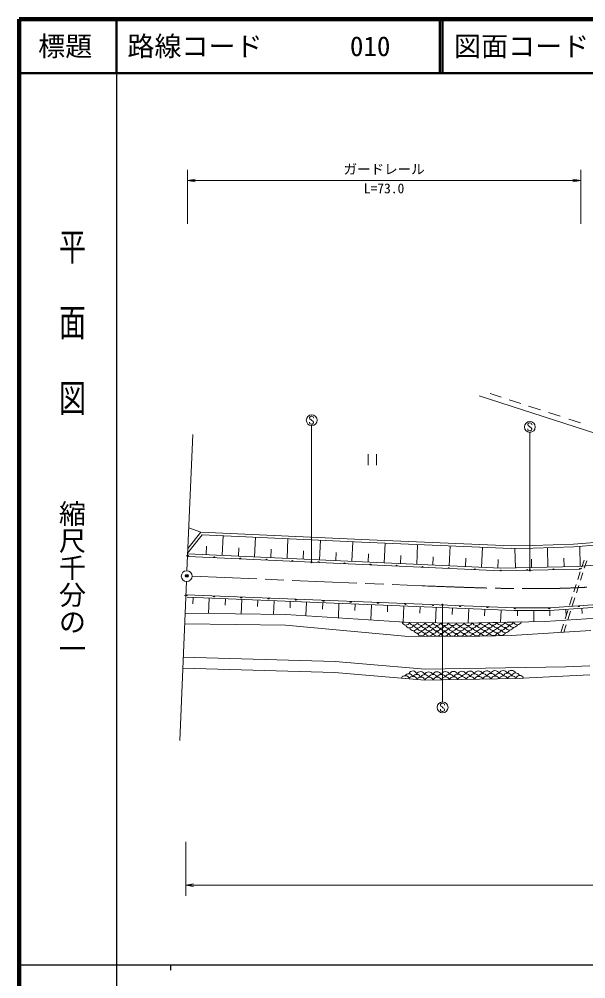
# Model space of a CAD drawing. Units: millimetres, scale not verified. Extents: x 40000 to 680000, y 20000 to 380000.
# Drawn here: x 40000 to 144748, y 202409 to 380000 of the extents above; entities that cross this region are included whole.
import ezdxf
from ezdxf.enums import TextEntityAlignment as Align

# ---------------------------------------------------------------- set-up
doc = ezdxf.new("R2010")
doc.units = ezdxf.units.MM
doc.header["$LTSCALE"] = 1000
doc.header["$PDMODE"] = 32
doc.header["$PDSIZE"] = 500
doc.linetypes.add('CHAIN', pattern=[18.5, 12, -1.5, 3.5, -1.5])
for name, color, linetype, lineweight in [('M-BGD', 7, 'Continuous', 13), ('M-BMK', 2, 'CHAIN', 13), ('M-BMK-SRVR', 3, 'Continuous', 13), ('M-STR-STR3', 7, 'Continuous', 13), ('M-STR-STRC', 7, 'Continuous', 13), ('M-TTL', 2, 'Continuous', 140), ('M-TTL-BAND', 7, 'Continuous', 25), ('M-TTL-LINE', 7, 'Continuous', 50)]:
    doc.layers.add(name, color=color, linetype=linetype, lineweight=lineweight)
doc.layers.add('M-OTRS', color=6, linetype='Continuous')
doc.layers.add('M-TTL-TXT', color=7, linetype='Continuous')
doc.styles.add('@ＭＳ ゴシック', font='')
doc.styles.add('ＭＳ ゴシック', font='')
doc.styles.get('@ＭＳ ゴシック').set_extended_font_data('@MS Gothic')
doc.styles.get('ＭＳ ゴシック').set_extended_font_data('MS Gothic')

# ---------------------------------------------------------------- blocks, each defined once
blk = doc.blocks.new('open_arrow')
at = {"color": 0, "linetype": 'Continuous', "lineweight": -2}
blk.add_lwpolyline([(7.5, 1.25), (0, 0), (7.5, -1.25)], dxfattribs=at)
blk = doc.blocks.new('filled_dot')
at = {"color": 0, "linetype": 'Continuous', "lineweight": -2, "const_width": 1.25}
blk.add_lwpolyline([(-0.625, 0, 1), (0.625, 0, 1)], format="xyb", close=True, dxfattribs=at)

msp = doc.modelspace()

# ---------------------------------------------------------------- linework, layer by layer
at = {"layer": 'M-BGD'}
for p, q in [((125031, 310322), (151105, 301869)), ((127071, 310712), (129112, 310050)), ((130580, 309574), (132716, 308882)), ((134173, 308410), (136371, 307697)), ((137827, 307225), (140000, 306520)), ((141594, 306004), (143756, 305303)), ((104535, 297472), (104535, 299472)), ((106035, 299472), (106035, 297472)), ((73824, 284571), (71143, 281191)), ((73591, 285082), (71179, 282040)), ((73591, 285082), (71340, 285858)), ((104700, 283658), (73591, 285082)), ((104678, 283158), (73824, 284571)), ((77699, 284394), (77531, 280783)), ((74607, 282484), (74534, 280922)), ((83693, 284119), (83525, 280504)), ((89686, 283845), (89518, 280226)), ((95680, 283570), (95512, 279947)), ((101674, 283296), (101505, 279669)), ((130934, 282052), (104678, 283158)), ((130942, 282552), (104700, 283658)), ((107668, 283032), (107499, 279391)), ((113663, 282780), (113492, 279112)), ((119657, 282527), (119486, 278834)), ((134979, 282581), (130942, 282552)), ((142506, 282841), (134979, 282581)), ((148763, 283331), (142506, 282841)), ((148804, 282832), (142534, 282341)), ((143641, 282428), (143723, 278715)), ((71138, 281079), (129027, 278391)), ((80600, 282196), (80528, 280643)), ((86593, 281908), (86521, 280365)), ((92586, 281620), (92515, 280087)), ((98579, 281333), (98509, 279808)), ((104572, 281045), (104502, 279530)), ((110566, 280757), (110496, 279251)), ((125652, 282275), (125479, 278555)), ((134990, 282081), (130934, 282052)), ((131646, 282057), (131726, 278450)), ((142534, 282341), (134990, 282081)), ((137645, 282173), (137724, 278582)), ((129021, 277890), (71255, 280574)), ((116560, 280489), (116489, 278973)), ((122555, 280242), (122483, 278695)), ((128552, 280037), (128476, 278416)), ((134691, 280054), (134725, 278516)), ((140688, 280255), (140723, 278649)), ((143282, 278705), (155912, 279806)), ((144430, 279886), (144005, 278562)), ((144923, 279785), (144476, 278393)), ((143667, 278213), (129021, 277890)), ((129027, 278391), (143282, 278705)), ((143728, 277700), (143273, 276283)), ((144195, 277521), (143756, 276154)), ((142979, 275370), (142553, 274045)), ((143442, 275176), (143008, 273824)), ((70945, 273460), (131623, 271050)), ((71028, 273050), (131501, 270550)), ((72090, 271820), (72139, 273004)), ((75018, 270032), (75136, 272880)), ((78085, 271572), (78133, 272756)), ((81020, 269947), (81131, 272632)), ((84079, 271324), (84128, 272508)), ((87022, 269862), (87126, 272385)), ((90074, 271077), (90123, 272261)), ((93015, 269588), (93121, 272137)), ((96069, 270829), (96118, 272013)), ((99004, 269198), (99116, 271889)), ((102064, 270581), (102113, 271765)), ((138012, 271050), (154316, 272204)), ((142255, 273116), (141752, 271550)), ((142725, 272944), (142239, 271432)), ((70675, 270093), (89317, 269830)), ((104993, 268807), (105110, 271641)), ((108059, 270333), (108108, 271517)), ((110982, 268417), (111105, 271393)), ((114054, 270085), (114103, 271269)), ((116982, 268297), (117100, 271146)), ((120049, 269838), (120098, 271022)), ((122986, 268266), (123095, 270898)), ((126044, 269590), (126093, 270774)), ((128996, 268377), (129090, 270650)), ((131501, 270550), (138030, 270550)), ((131623, 271050), (138012, 271050)), ((132129, 269583), (132129, 270550)), ((135129, 268491), (135129, 270550)), ((137246, 268530), (159733, 270007)), ((138030, 270550), (154370, 271707)), ((138129, 269583), (138129, 270550)), ((141437, 270571), (140948, 269049)), ((141121, 269587), (141038, 270763)), ((141914, 270419), (141410, 268850)), ((144099, 270002), (144030, 270975)), ((89317, 269830), (112199, 268337)), ((110788, 268429), (112199, 268337)), ((112199, 268337), (122251, 268252)), ((112199, 268337), (122251, 268252)), ((122251, 268252), (137246, 268530)), ((122251, 268252), (132869, 268449)), ((70590, 268094), (89238, 267831)), ((89238, 267831), (111287, 265845)), ((130971, 265913), (145692, 266880)), ((140633, 268067), (140134, 266515)), ((141119, 267947), (140671, 266550)), ((111287, 265845), (122264, 265752)), ((122264, 265752), (130971, 265913)), ((70329, 261916), (98413, 261123)), ((98413, 261123), (115050, 259701)), ((70245, 259917), (98299, 259126)), ((115050, 259701), (141041, 260175)), ((141041, 260175), (145468, 260351)), ((98299, 259126), (114983, 257699)), ((114983, 257699), (110661, 258069)), ((114983, 257699), (131815, 258006)), ((131815, 258006), (114983, 257699)), ((131815, 258006), (145522, 258652)), ((133233, 258073), (131815, 258006))]:
    msp.add_line(p, q, dxfattribs=at)
for centre, radius, start, end in [((71278, 281073), 500, 222.34063, 267.34063), ((71255, 280574), 150, 357.34063, 177.34063), ((76068, 280350), 150, 357.34063, 177.34063), ((80882, 280126), 150, 357.34063, 177.34063), ((85696, 279903), 150, 357.34063, 177.34063), ((90510, 279679), 150, 357.34063, 177.34063), ((95324, 279456), 150, 357.34063, 177.34063), ((100138, 279232), 150, 357.34063, 177.34063), ((104952, 279008), 150, 357.34063, 177.34063), ((109766, 278785), 150, 357.34063, 177.34063), ((114579, 278561), 150, 357.34063, 177.34063), ((119393, 278338), 150, 357.34063, 177.34063), ((124207, 278114), 150, 357.34063, 177.34063), ((129021, 277890), 150, 1.26367, 177.34063), ((133903, 277998), 150, 1.26367, 181.26367), ((138785, 278106), 150, 1.26367, 181.26367), ((143667, 278213), 150, 1.26367, 181.26367), ((143656, 278713), 500, 271.26367, 316.26367), ((70925, 272960), 500, 87.72625, 132.72625), ((70945, 273460), 150, 177.72625, 357.72625), ((76001, 273259), 150, 177.72625, 357.72625), ((81058, 273058), 150, 177.72625, 357.72625), ((86114, 272857), 150, 177.72625, 357.72625), ((91171, 272657), 150, 177.72625, 357.72625), ((96227, 272456), 150, 177.72625, 357.72625), ((101284, 272255), 150, 177.72625, 357.72625), ((106340, 272054), 150, 177.72625, 357.72625), ((111397, 271853), 150, 177.72625, 357.72625), ((116453, 271653), 150, 177.72625, 357.72625), ((121510, 271452), 150, 177.72625, 357.72625), ((126566, 271251), 150, 177.72625, 357.72625), ((131623, 271050), 150, 177.72625, 357.72625), ((138012, 271050), 150, 180, 4.04843), ((143447, 271435), 150, 184.04843, 4.04843), ((111509, 268633), 750, 195.73521, 336.80199), ((112919, 268597), 766, 199.81344, 339.21271), ((114355, 268585), 766, 199.81344, 339.21271), ((115791, 268572), 766, 199.81344, 339.21271), ((117227, 268560), 766, 199.81344, 339.21271), ((118663, 268548), 766, 199.81344, 339.21271), ((120099, 268536), 766, 199.81344, 339.21271), ((121536, 268524), 766, 199.81344, 339.21271), ((123004, 268591), 825, 204.2798, 337.84694), ((124521, 268619), 825, 204.2798, 337.84694), ((126037, 268648), 825, 204.2798, 337.84694), ((127554, 268676), 825, 204.2798, 337.84694), ((129071, 268704), 825, 204.2798, 337.84694), ((130588, 268732), 825, 204.2798, 337.84694), ((132104, 268760), 825, 204.2798, 337.84694), ((112199, 268103), 766, 196.60731, 339.21271), ((112898, 267597), 766, 199.81344, 339.21271), ((113635, 268091), 766, 199.81344, 339.21271), ((113663, 267131), 766, 202.8521, 336.00665), ((114334, 267585), 766, 199.81344, 339.21271), ((115071, 268079), 766, 199.81344, 339.21271), ((115099, 267119), 766, 202.8521, 336.00665), ((115770, 267573), 766, 199.81344, 339.21271), ((116507, 268066), 766, 199.81344, 339.21271), ((116535, 267107), 766, 202.8521, 336.00665), ((117206, 267561), 766, 199.81344, 339.21271), ((117943, 268054), 766, 199.81344, 339.21271), ((117971, 267095), 766, 202.8521, 336.00665), ((118642, 267548), 766, 199.81344, 339.21271), ((119379, 268042), 766, 199.81344, 339.21271), ((119407, 267082), 766, 202.8521, 336.00665), ((120078, 267536), 766, 199.81344, 339.21271), ((120815, 268030), 766, 199.81344, 339.21271), ((120843, 267070), 766, 202.8521, 337.60398), ((121546, 267604), 825, 204.2798, 336.3163), ((122283, 268097), 825, 204.2798, 336.38096), ((122311, 267138), 825, 205.79007, 336.34035), ((123063, 267632), 825, 205.79007, 336.3163), ((123800, 268126), 825, 205.70033, 336.38096), ((123828, 267166), 825, 205.79007, 336.34035), ((124580, 267660), 825, 205.79007, 336.3163), ((125317, 268154), 825, 205.70033, 336.38096), ((125345, 267194), 825, 205.79007, 336.34035), ((126097, 267688), 825, 205.79007, 336.3163), ((126116, 266728), 825, 205.78016, 336.34035), ((126834, 268182), 825, 205.70033, 336.38096), ((126862, 267222), 825, 205.79007, 336.34035), ((127614, 267716), 825, 205.79007, 336.3163), ((127633, 266756), 825, 205.78016, 336.34035), ((128351, 268210), 825, 205.70033, 336.38096), ((128379, 267250), 825, 205.79007, 336.34035), ((129130, 267745), 825, 205.79007, 336.3163), ((129150, 266784), 825, 205.78016, 336.34035), ((129867, 268238), 825, 205.70033, 336.38096), ((129895, 267279), 825, 205.79007, 336.34035), ((130647, 267773), 825, 205.79007, 336.3163), ((131384, 268266), 825, 205.70033, 336.38096), ((114353, 266625), 766, 199.7528, 339.27201), ((115789, 266613), 766, 199.7528, 339.27201), ((117225, 266600), 766, 199.7528, 339.27201), ((118662, 266588), 766, 199.7528, 339.27201), ((120098, 266576), 766, 199.7528, 339.27201), ((121566, 266644), 825, 204.22153, 336.34035), ((123083, 266672), 825, 205.78016, 336.34035), ((124599, 266700), 825, 205.78016, 336.34035), ((112762, 258612), 773, 9.96643, 160.40463), ((120307, 258461), 836, 24.72271, 157.36745), ((121838, 258489), 836, 24.72271, 157.36745), ((123368, 258517), 836, 24.72271, 157.36745), ((124898, 258545), 836, 24.72271, 157.36745), ((126428, 258573), 836, 24.72271, 157.36745), ((127958, 258601), 836, 24.72271, 157.36745), ((129488, 258628), 836, 24.72271, 157.36745), ((131019, 258656), 836, 26.25728, 157.36745), ((111359, 257736), 773, 15.77535, 154.45172), ((112022, 258098), 773, 21.60467, 147.96459), ((112799, 257613), 773, 15.77535, 154.45172), ((113463, 257975), 773, 21.60467, 147.96459), ((114202, 258489), 773, 15.77535, 160.40463), ((114240, 257489), 773, 15.77535, 154.45172), ((114977, 257864), 836, 24.72271, 151.53828), ((115717, 258377), 836, 24.72271, 157.36745), ((115754, 257378), 836, 24.72271, 157.36745), ((116507, 257892), 836, 24.72271, 157.36745), ((117247, 258405), 836, 24.72271, 157.36745), ((117285, 257406), 836, 24.72271, 157.36745), ((118038, 257920), 836, 24.72271, 157.36745), ((118777, 258433), 836, 24.72271, 157.36745), ((118815, 257434), 836, 24.72271, 157.36745), ((119568, 257948), 836, 24.72271, 157.36745), ((120345, 257462), 836, 24.72271, 157.36745), ((121098, 257975), 836, 24.72271, 157.36745), ((121875, 257490), 836, 24.72271, 157.36745), ((122628, 258003), 836, 24.72271, 157.36745), ((123405, 257517), 836, 24.72271, 157.36745), ((124158, 258031), 836, 24.72271, 157.36745), ((124935, 257545), 836, 24.72271, 157.36745), ((125688, 258059), 836, 24.72271, 157.36745), ((126466, 257573), 836, 24.72271, 157.36745), ((127219, 258087), 836, 24.72271, 157.36745), ((127996, 257601), 836, 24.72271, 157.36745), ((128749, 258115), 836, 24.72271, 157.36745), ((129526, 257629), 836, 24.72271, 157.36745), ((130279, 258143), 836, 24.72271, 157.36745), ((131056, 257657), 836, 24.72271, 157.36745), ((131759, 258273), 754, 20.52699, 163.0366), ((132536, 257787), 754, 22.35738, 163.0366)]:
    msp.add_arc(centre, radius, start, end, dxfattribs=at)
at = {"layer": 'M-BMK'}
msp.add_line((71963, 276908), (114471, 275145), dxfattribs=at)
msp.add_open_spline([(114471, 275145), (120353, 274915), (126235, 274685), (132122, 274625), (135560, 274590), (139000, 274612), (142435, 274756), (145083, 274867), (147729, 275051), (150368, 275286), (150808, 275326), (151248, 275366), (151688, 275408), (152128, 275450), (152567, 275494), (153007, 275538), (153446, 275583), (153886, 275629), (154325, 275676), (155851, 275840), (157374, 276025), (158896, 276221), (160418, 276417), (161939, 276624), (163456, 276853), (165584, 277175), (167706, 277540), (169828, 277904)], degree=3, knots=[0, 0, 0, 0, 1, 1, 1, 2, 2, 2, 3, 3, 3, 4, 4, 4, 5, 5, 5, 6, 6, 6, 7, 7, 7, 8, 8, 8, 9, 9, 9, 9], dxfattribs=at)
at = {"layer": 'M-BMK-SRVR'}
for p, q in [((72069, 303129), (71006, 277932)), ((70921, 275934), (69678, 246482))]:
    msp.add_line(p, q, dxfattribs=at)
msp.add_circle((70963, 276933), 1000, dxfattribs=at)
at = {"layer": 'M-OTRS'}
msp.add_point((70977, 276966), dxfattribs=at)
at = {"layer": 'M-STR-STR3'}
for p, q in [((71107, 342141), (71107, 352141)), ((143817, 342141), (143817, 352141)), ((143817, 350141), (71107, 350141)), ((70796, 227761), (70796, 217761)), ((70796, 219761), (248021, 219761))]:
    msp.add_line(p, q, dxfattribs=at)
at = {"layer": 'M-STR-STRC'}
for p, q in [((93792, 306484), (93668, 306300)), ((93668, 306300), (93670, 306168)), ((93670, 306168), (93734, 306039)), ((93734, 306039), (93989, 305857)), ((93984, 306550), (93792, 306484)), ((94105, 306547), (93984, 306550)), ((93989, 305857), (94118, 305726)), ((94355, 306429), (94105, 306547)), ((94118, 305726), (94297, 305610)), ((94297, 305610), (94424, 305410)), ((94418, 306297), (94355, 306429)), ((94418, 306168), (94418, 306297)), ((93670, 305320), (93668, 305441)), ((93710, 305217), (93670, 305320)), ((93794, 305107), (93710, 305217)), ((93981, 305046), (93794, 305107)), ((94116, 305046), (93981, 305046)), ((94023, 279516), (94023, 304788)), ((94216, 305075), (94116, 305046)), ((94358, 305167), (94216, 305075)), ((94418, 305299), (94358, 305167)), ((94424, 305410), (94418, 305299)), ((134130, 305238), (134007, 305054)), ((134007, 305054), (134009, 304922)), ((134009, 304074), (134007, 304195)), ((134009, 304922), (134072, 304793)), ((134049, 303971), (134009, 304074)), ((134133, 303861), (134049, 303971)), ((134072, 304793), (134328, 304611)), ((134323, 305304), (134130, 305238)), ((134320, 303800), (134133, 303861)), ((134454, 303800), (134320, 303800)), ((134444, 305301), (134323, 305304)), ((134328, 304611), (134457, 304480)), ((134694, 305183), (134444, 305301)), ((134554, 303829), (134454, 303800)), ((134457, 304480), (134636, 304364)), ((134697, 303921), (134554, 303829)), ((134636, 304364), (134762, 304164)), ((134757, 305051), (134694, 305183)), ((134757, 304053), (134697, 303921)), ((134757, 304922), (134757, 305051)), ((134762, 304164), (134757, 304053)), ((134408, 278009), (134408, 303541)), ((118230, 271627), (118230, 253643)), ((117991, 253341), (117868, 253157)), ((117868, 253157), (117870, 253025)), ((117870, 252177), (117868, 252298)), ((117870, 253025), (117933, 252896)), ((117933, 252896), (118189, 252714)), ((118184, 253407), (117991, 253341)), ((118305, 253404), (118184, 253407)), ((118189, 252714), (118318, 252583)), ((118555, 253286), (118305, 253404)), ((118318, 252583), (118497, 252467)), ((118497, 252467), (118623, 252267)), ((118618, 253154), (118555, 253286)), ((118618, 253025), (118618, 253154)), ((118623, 252267), (118618, 252156)), ((117910, 252074), (117870, 252177)), ((117994, 251964), (117910, 252074)), ((118181, 251903), (117994, 251964)), ((118315, 251903), (118181, 251903)), ((118415, 251932), (118315, 251903)), ((118558, 252024), (118415, 251932)), ((118618, 252156), (118558, 252024))]:
    msp.add_line(p, q, dxfattribs=at)
for centre in [(94075, 305787), (134414, 304541), (118275, 252644)]:
    msp.add_circle(centre, 1000, dxfattribs=at)
at = {"layer": 'M-TTL'}
for p, q in [((40000, 380000), (40000, 20000)), ((680000, 380000), (40000, 380000))]:
    msp.add_line(p, q, dxfattribs=at)
at = {"layer": 'M-TTL-BAND'}
for p, q in [((58000, 370000), (58000, 20000)), ((40000, 205000), (579000, 205000)), ((68000, 205000), (68000, 204000))]:
    msp.add_line(p, q, dxfattribs=at)
at = {"layer": 'M-TTL-LINE'}
for p, q in [((58000, 380000), (58000, 370000)), ((117750, 380000), (117750, 370000)), ((118250, 380000), (118250, 370000)), ((40000, 370000), (680000, 370000))]:
    msp.add_line(p, q, dxfattribs=at)

# ---------------------------------------------------------------- block references
at = {"layer": 'M-STR-STR3', "xscale": 193, "yscale": 193}
for p in [(71107, 350141), (70796, 219761)]:
    msp.add_blockref('open_arrow', p, dxfattribs=at)
at = {"layer": 'M-STR-STR3', "xscale": 193, "yscale": 193, "rotation": 180}
msp.add_blockref('open_arrow', (143817, 350141), dxfattribs=at)
at = {"layer": 'M-STR-STRC', "xscale": 160, "yscale": 160}
for p, rotation in [((94023, 279516), 90), ((134408, 278009), 90), ((118230, 271627), 270)]:
    msp.add_blockref('filled_dot', p, dxfattribs=dict(at, rotation=rotation))

# ---------------------------------------------------------------- texts
at = {"layer": 'M-STR-STR3', "style": 'ＭＳ ゴシック'}
for s, p in [('ガードレール', (99962, 350771)), ('L=73.0', (103712, 347224))]:
    msp.add_text(s, height=1833, dxfattribs=at).set_placement(p, align=Align.BOTTOM_LEFT)
at = {"layer": 'M-TTL-BAND', "style": '@ＭＳ ゴシック', "width": 1.4}
msp.add_text('平  面  図', height=3666, rotation=270, dxfattribs=at).set_placement((49777, 306475), align=Align.MIDDLE_RIGHT)
at = {"layer": 'M-TTL-BAND', "style": '@ＭＳ ゴシック'}
msp.add_text('縮尺千分の一', height=3666, rotation=270, dxfattribs=at).set_placement((49777, 261030), align=Align.MIDDLE_RIGHT)
at = {"layer": 'M-TTL-TXT', "style": 'ＭＳ ゴシック'}
msp.add_text('標題', height=3666, dxfattribs=at).set_placement((48500, 375000), align=Align.MIDDLE_CENTER)
for s, p in [('路線コード', (60000, 375000)), ('010', (101142, 375000)), ('図面コード', (120380, 375000))]:
    msp.add_text(s, height=3666, dxfattribs=at).set_placement(p, align=Align.MIDDLE_LEFT)

doc.saveas('drawing.dxf')
